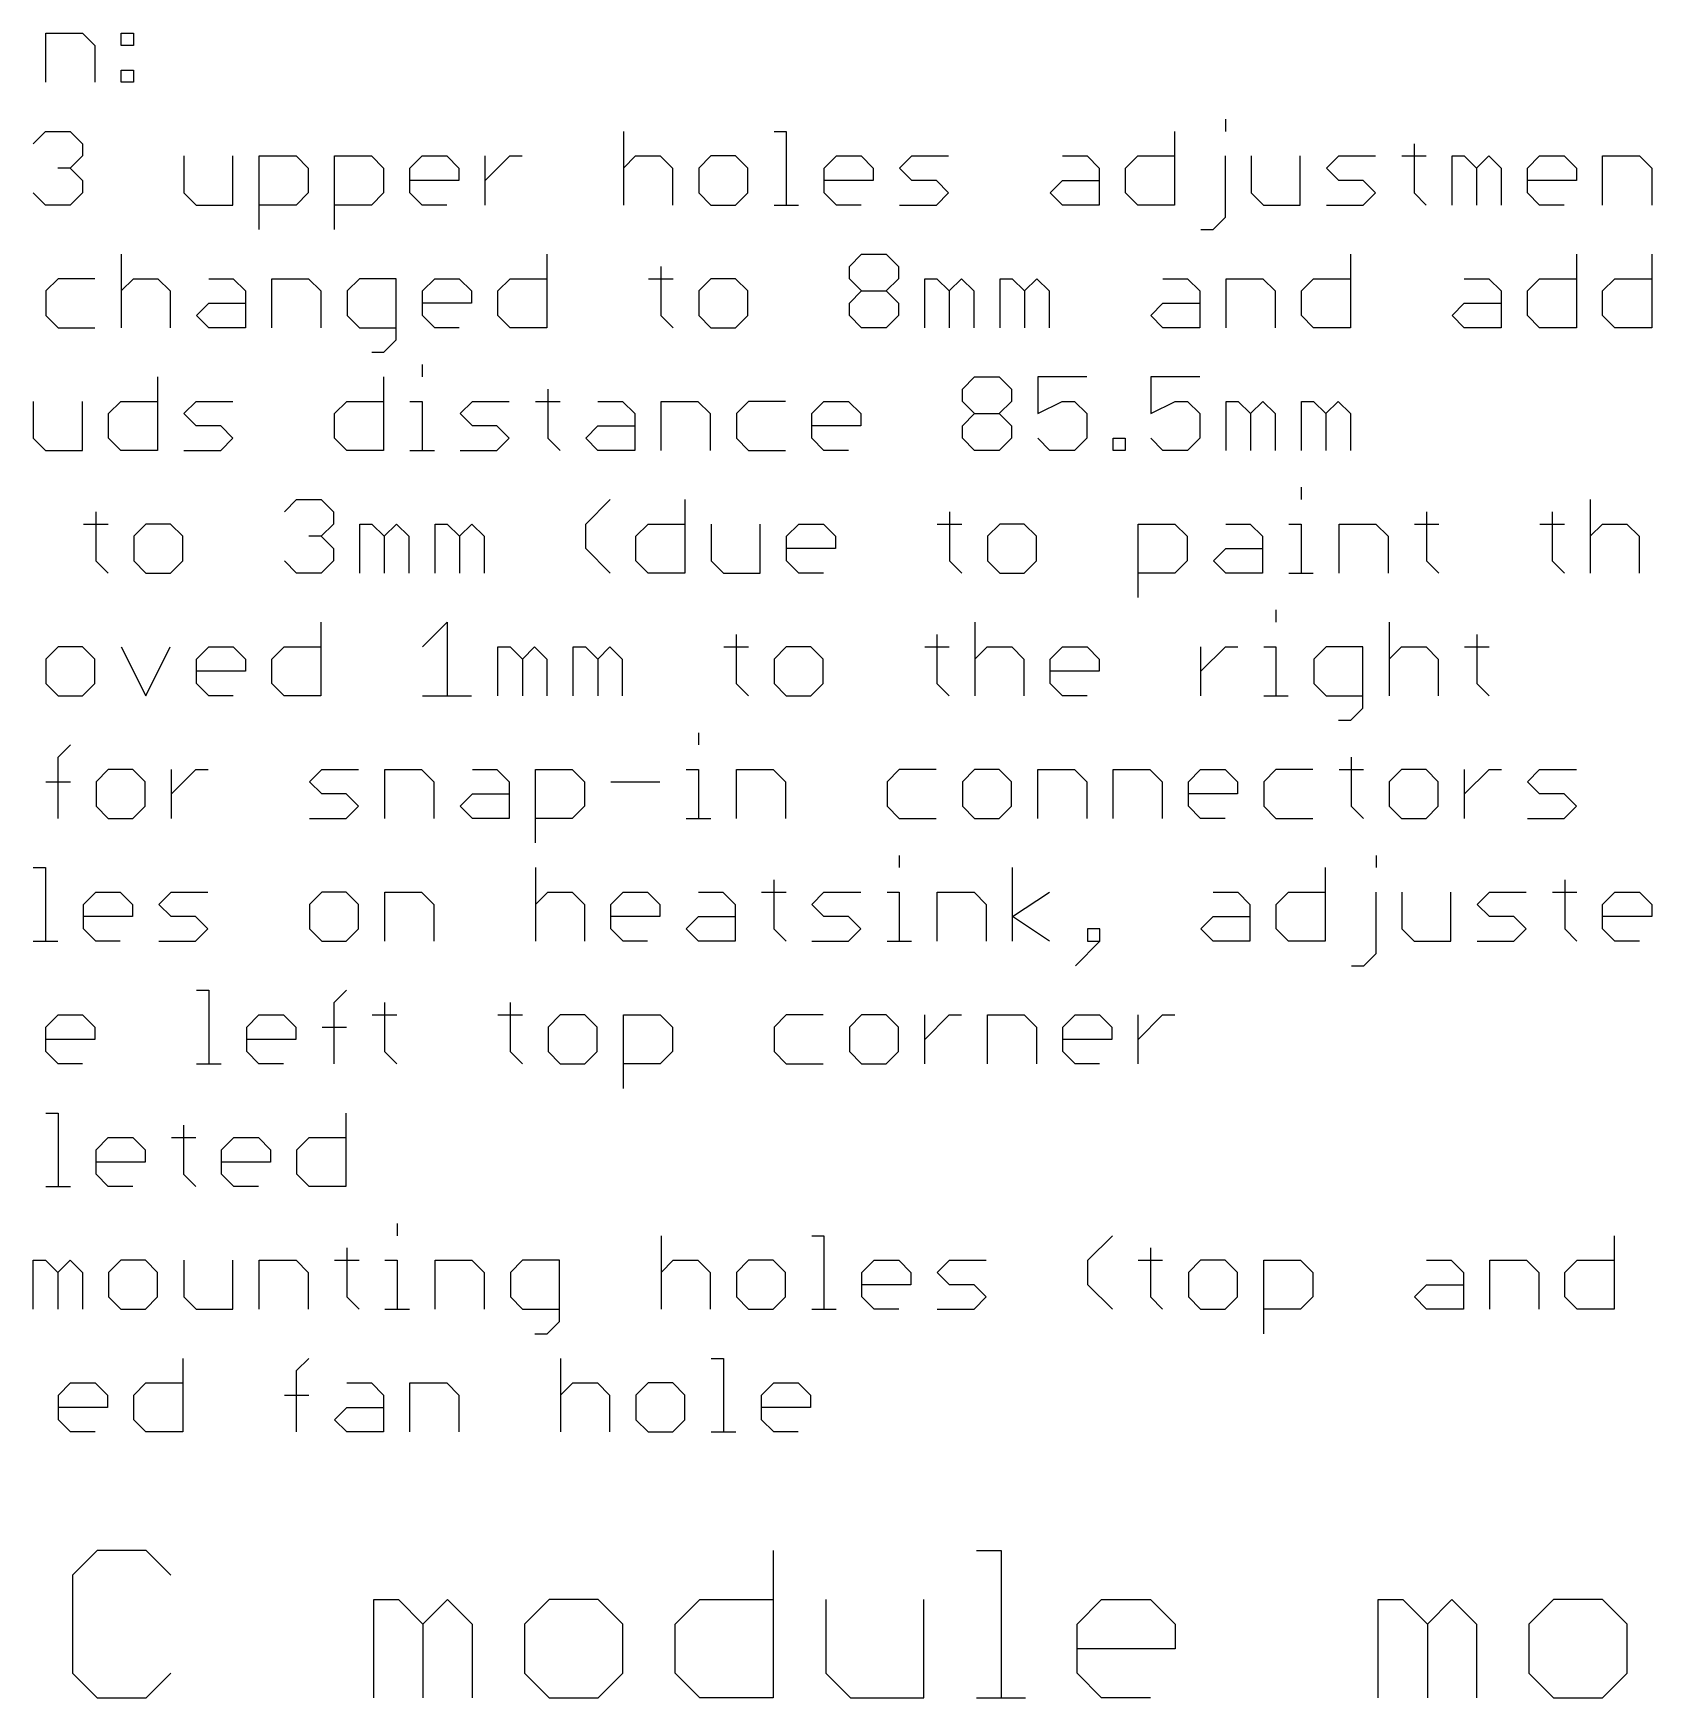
# Model space of a CAD drawing. Extents: x -9 to 622, y -48 to 444.
# Drawn here: x 367.5 to 416.9, y 391.8 to 442.6 of the extents above; entities that cross this region are included whole.
import ezdxf

# ---------------------------------------------------------------- set-up
doc = ezdxf.new("R2010")
doc.units = 0
doc.layers.add('119', color=1, linetype='CONTINUOUS')
doc.layers.add('47', color=2, linetype='CONTINUOUS')

msp = doc.modelspace()

# ---------------------------------------------------------------- linework, layer by layer
at = {"layer": '119'}
for p, q in [((367.8519, 441.127), (367.8519, 442.6256)), ((367.8519, 442.6256), (368.9759, 442.6256)), ((368.9759, 442.6256), (369.3505, 442.251)), ((370.1539, 442.6256), (370.5286, 442.6256)), ((370.1539, 442.251), (370.1539, 442.6256)), ((370.5286, 442.6256), (370.5286, 442.251)), ((369.3505, 442.251), (369.3505, 441.127)), ((370.5286, 442.251), (370.1539, 442.251)), ((370.1539, 441.5017), (370.5286, 441.5017)), ((370.1539, 441.127), (370.1539, 441.5017)), ((370.5286, 441.127), (370.1539, 441.127)), ((370.5286, 441.5017), (370.5286, 441.127)), ((367.4683, 439.2503), (367.8429, 439.6249)), ((367.8429, 439.6249), (368.5922, 439.6249)), ((368.5922, 439.6249), (368.9669, 439.2503)), ((385.5003, 439.6249), (385.5003, 437.377)), ((390.1043, 439.6249), (390.4789, 439.6249)), ((390.4789, 439.6249), (390.4789, 437.377)), ((402.3454, 439.6249), (402.3454, 437.377)), ((403.898, 439.9996), (403.898, 439.6249)), ((368.9669, 439.2503), (368.9669, 438.8756)), ((409.662, 439.2503), (409.662, 437.7517)), ((368.9669, 438.8756), (368.5922, 438.501)), ((372.0722, 438.8756), (372.0722, 437.7517)), ((373.5708, 437.377), (373.5708, 438.8756)), ((374.3742, 436.6277), (374.3742, 438.8756)), ((374.3742, 438.8756), (375.4981, 438.8756)), ((375.4981, 438.8756), (375.8728, 438.501)), ((376.6761, 436.6277), (376.6761, 438.8756)), ((376.6761, 438.8756), (377.8001, 438.8756)), ((377.8001, 438.8756), (378.1748, 438.501)), ((378.9781, 438.501), (379.3528, 438.8756)), ((379.3528, 438.8756), (380.1021, 438.8756)), ((380.1021, 438.8756), (380.4767, 438.501)), ((381.2801, 437.377), (381.2801, 438.8756)), ((381.2801, 438.1263), (382.0294, 438.8756)), ((382.0294, 438.8756), (382.404, 438.8756)), ((385.5003, 438.501), (385.875, 438.8756)), ((385.875, 438.8756), (386.6243, 438.8756)), ((386.6243, 438.8756), (386.999, 438.501)), ((388.177, 438.8756), (387.8023, 438.501)), ((388.9263, 438.8756), (388.177, 438.8756)), ((389.3009, 438.501), (388.9263, 438.8756)), ((391.6389, 438.501), (392.0136, 438.8756)), ((392.0136, 438.8756), (392.7629, 438.8756)), ((392.7629, 438.8756), (393.1375, 438.501)), ((393.9409, 438.501), (394.3155, 438.8756)), ((394.3155, 438.8756), (395.4395, 438.8756)), ((398.9195, 438.8756), (399.6688, 438.8756)), ((399.6688, 438.8756), (400.0434, 438.501)), ((400.8468, 438.501), (401.2214, 438.8756)), ((401.2214, 438.8756), (402.3454, 438.8756)), ((403.898, 437.0023), (403.898, 438.8756)), ((404.6834, 438.8756), (404.6834, 437.7517)), ((406.182, 437.377), (406.182, 438.8756)), ((406.9854, 438.501), (407.36, 438.8756)), ((407.36, 438.8756), (408.484, 438.8756)), ((409.2873, 438.8756), (410.0366, 438.8756)), ((410.822, 437.377), (410.822, 438.8756)), ((410.822, 438.8756), (411.1966, 438.8756)), ((411.1966, 438.8756), (411.5713, 438.501)), ((411.5713, 438.501), (411.9459, 438.8756)), ((411.9459, 438.8756), (412.3206, 438.501)), ((413.1239, 438.501), (413.4986, 438.8756)), ((413.4986, 438.8756), (414.2479, 438.8756)), ((414.2479, 438.8756), (414.6225, 438.501)), ((415.4259, 437.377), (415.4259, 438.8756)), ((415.4259, 438.8756), (416.5498, 438.8756)), ((416.5498, 438.8756), (416.9245, 438.501)), ((368.5922, 438.501), (368.2176, 438.501)), ((368.5922, 438.501), (368.9669, 438.1263)), ((368.9669, 438.1263), (368.9669, 437.7517)), ((375.8728, 438.501), (375.8728, 437.7517)), ((378.1748, 438.501), (378.1748, 437.7517)), ((378.9781, 437.7517), (378.9781, 438.501)), ((380.4767, 438.1263), (378.9781, 438.1263)), ((380.4767, 438.501), (380.4767, 438.1263)), ((386.999, 438.501), (386.999, 437.377)), ((387.8023, 438.501), (387.8023, 437.7517)), ((389.3009, 437.7517), (389.3009, 438.501)), ((391.6389, 437.7517), (391.6389, 438.501)), ((393.1375, 438.1263), (391.6389, 438.1263)), ((393.1375, 438.501), (393.1375, 438.1263)), ((394.3155, 438.1263), (393.9409, 438.501)), ((395.0648, 438.1263), (394.3155, 438.1263)), ((395.4395, 437.7517), (395.0648, 438.1263)), ((398.5448, 437.7517), (398.9195, 438.1263)), ((398.9195, 438.1263), (400.0434, 438.1263)), ((400.0434, 438.501), (400.0434, 437.377)), ((400.8468, 437.7517), (400.8468, 438.501)), ((407.36, 438.1263), (406.9854, 438.501)), ((408.1093, 438.1263), (407.36, 438.1263)), ((408.484, 437.7517), (408.1093, 438.1263)), ((411.5713, 438.501), (411.5713, 437.377)), ((412.3206, 438.501), (412.3206, 437.377)), ((413.1239, 437.7517), (413.1239, 438.501)), ((414.6225, 438.1263), (413.1239, 438.1263)), ((414.6225, 438.501), (414.6225, 438.1263)), ((416.9245, 438.501), (416.9245, 437.377)), ((367.8429, 437.377), (367.4683, 437.7517)), ((368.9669, 437.7517), (368.5922, 437.377)), ((372.0722, 437.7517), (372.4469, 437.377)), ((375.8728, 437.7517), (375.4981, 437.377)), ((378.1748, 437.7517), (377.8001, 437.377)), ((379.3528, 437.377), (378.9781, 437.7517)), ((387.8023, 437.7517), (388.177, 437.377)), ((388.9263, 437.377), (389.3009, 437.7517)), ((392.0136, 437.377), (391.6389, 437.7517)), ((395.0648, 437.377), (395.4395, 437.7517)), ((398.9195, 437.377), (398.5448, 437.7517)), ((401.2214, 437.377), (400.8468, 437.7517)), ((404.6834, 437.7517), (405.058, 437.377)), ((408.1093, 437.377), (408.484, 437.7517)), ((409.662, 437.7517), (410.0366, 437.377)), ((413.4986, 437.377), (413.1239, 437.7517)), ((368.5922, 437.377), (367.8429, 437.377)), ((372.4469, 437.377), (373.5708, 437.377)), ((375.4981, 437.377), (374.3742, 437.377)), ((377.8001, 437.377), (376.6761, 437.377)), ((380.1021, 437.377), (379.3528, 437.377)), ((388.177, 437.377), (388.9263, 437.377)), ((390.1043, 437.377), (390.8536, 437.377)), ((392.7629, 437.377), (392.0136, 437.377)), ((393.9409, 437.377), (395.0648, 437.377)), ((400.0434, 437.377), (398.9195, 437.377)), ((402.3454, 437.377), (401.2214, 437.377)), ((403.5234, 436.6277), (403.898, 437.0023)), ((405.058, 437.377), (406.182, 437.377)), ((406.9854, 437.377), (408.1093, 437.377)), ((414.2479, 437.377), (413.4986, 437.377)), ((403.1487, 436.6277), (403.5234, 436.6277)), ((370.1539, 435.8749), (370.1539, 433.627)), ((383.1623, 435.8749), (383.1623, 433.627)), ((386.6423, 435.5003), (386.6423, 434.0017)), ((392.4062, 435.5003), (392.7809, 435.8749)), ((392.4062, 435.1256), (392.4062, 435.5003)), ((392.7809, 435.8749), (393.5302, 435.8749)), ((393.5302, 435.8749), (393.9049, 435.5003)), ((393.9049, 435.5003), (393.9049, 435.1256)), ((407.7166, 435.8749), (407.7166, 433.627)), ((414.6225, 435.8749), (414.6225, 433.627)), ((416.9245, 435.8749), (416.9245, 433.627)), ((368.2266, 435.1256), (367.8519, 434.751)), ((369.3505, 435.1256), (368.2266, 435.1256)), ((370.1539, 434.751), (370.5286, 435.1256)), ((370.5286, 435.1256), (371.2779, 435.1256)), ((371.2779, 435.1256), (371.6525, 434.751)), ((372.8305, 435.1256), (373.5798, 435.1256)), ((373.5798, 435.1256), (373.9545, 434.751)), ((374.7578, 433.627), (374.7578, 435.1256)), ((374.7578, 435.1256), (375.8818, 435.1256)), ((375.8818, 435.1256), (376.2564, 434.751)), ((377.4345, 435.1256), (377.0598, 434.751)), ((378.5584, 435.1256), (377.4345, 435.1256)), ((378.5584, 433.2523), (378.5584, 435.1256)), ((379.3618, 434.751), (379.7364, 435.1256)), ((379.7364, 435.1256), (380.4857, 435.1256)), ((380.4857, 435.1256), (380.8604, 434.751)), ((381.6637, 434.751), (382.0384, 435.1256)), ((382.0384, 435.1256), (383.1623, 435.1256)), ((386.2677, 435.1256), (387.017, 435.1256)), ((388.177, 435.1256), (387.8023, 434.751)), ((388.9263, 435.1256), (388.177, 435.1256)), ((389.3009, 434.751), (388.9263, 435.1256)), ((392.7809, 434.751), (392.4062, 435.1256)), ((393.9049, 435.1256), (393.5302, 434.751)), ((394.7082, 433.627), (394.7082, 435.1256)), ((394.7082, 435.1256), (395.0829, 435.1256)), ((395.0829, 435.1256), (395.4575, 434.751)), ((395.4575, 434.751), (395.8322, 435.1256)), ((395.8322, 435.1256), (396.2068, 434.751)), ((397.0102, 433.627), (397.0102, 435.1256)), ((397.0102, 435.1256), (397.3848, 435.1256)), ((397.3848, 435.1256), (397.7595, 434.751)), ((397.7595, 434.751), (398.1341, 435.1256)), ((398.1341, 435.1256), (398.5088, 434.751)), ((401.9888, 435.1256), (402.7381, 435.1256)), ((402.7381, 435.1256), (403.1127, 434.751)), ((403.9161, 433.627), (403.9161, 435.1256)), ((403.9161, 435.1256), (405.04, 435.1256)), ((405.04, 435.1256), (405.4147, 434.751)), ((406.218, 434.751), (406.5927, 435.1256)), ((406.5927, 435.1256), (407.7166, 435.1256)), ((411.1966, 435.1256), (411.9459, 435.1256)), ((411.9459, 435.1256), (412.3206, 434.751)), ((413.1239, 434.751), (413.4986, 435.1256)), ((413.4986, 435.1256), (414.6225, 435.1256)), ((415.4259, 434.751), (415.8005, 435.1256)), ((415.8005, 435.1256), (416.9245, 435.1256)), ((367.8519, 434.751), (367.8519, 434.0017)), ((371.6525, 434.751), (371.6525, 433.627)), ((373.9545, 434.751), (373.9545, 433.627)), ((376.2564, 434.751), (376.2564, 433.627)), ((377.0598, 434.751), (377.0598, 434.0017)), ((379.3618, 434.0017), (379.3618, 434.751)), ((380.8604, 434.751), (380.8604, 434.3763)), ((381.6637, 434.0017), (381.6637, 434.751)), ((387.8023, 434.751), (387.8023, 434.0017)), ((389.3009, 434.0017), (389.3009, 434.751)), ((392.4062, 434.3763), (392.7809, 434.751)), ((392.7809, 434.751), (393.5302, 434.751)), ((393.5302, 434.751), (393.9049, 434.3763)), ((395.4575, 434.751), (395.4575, 433.627)), ((396.2068, 434.751), (396.2068, 433.627)), ((397.7595, 434.751), (397.7595, 433.627)), ((398.5088, 434.751), (398.5088, 433.627)), ((403.1127, 434.751), (403.1127, 433.627)), ((405.4147, 434.751), (405.4147, 433.627)), ((406.218, 434.0017), (406.218, 434.751)), ((412.3206, 434.751), (412.3206, 433.627)), ((413.1239, 434.0017), (413.1239, 434.751)), ((415.4259, 434.0017), (415.4259, 434.751)), ((367.8519, 434.0017), (368.2266, 433.627)), ((372.4559, 434.0017), (372.8305, 434.3763)), ((372.8305, 433.627), (372.4559, 434.0017)), ((372.8305, 434.3763), (373.9545, 434.3763)), ((377.0598, 434.0017), (377.4345, 433.627)), ((380.8604, 434.3763), (379.3618, 434.3763)), ((379.7364, 433.627), (379.3618, 434.0017)), ((382.0384, 433.627), (381.6637, 434.0017)), ((386.6423, 434.0017), (387.017, 433.627)), ((387.8023, 434.0017), (388.177, 433.627)), ((388.9263, 433.627), (389.3009, 434.0017)), ((392.4062, 434.0017), (392.4062, 434.3763)), ((392.7809, 433.627), (392.4062, 434.0017)), ((393.9049, 434.0017), (393.5302, 433.627)), ((393.9049, 434.3763), (393.9049, 434.0017)), ((401.6141, 434.0017), (401.9888, 434.3763)), ((401.9888, 433.627), (401.6141, 434.0017)), ((401.9888, 434.3763), (403.1127, 434.3763)), ((406.5927, 433.627), (406.218, 434.0017)), ((410.822, 434.0017), (411.1966, 434.3763)), ((411.1966, 433.627), (410.822, 434.0017)), ((411.1966, 434.3763), (412.3206, 434.3763)), ((413.4986, 433.627), (413.1239, 434.0017)), ((415.8005, 433.627), (415.4259, 434.0017)), ((368.2266, 433.627), (369.3505, 433.627)), ((373.9545, 433.627), (372.8305, 433.627)), ((377.4345, 433.627), (378.5584, 433.627)), ((380.4857, 433.627), (379.7364, 433.627)), ((383.1623, 433.627), (382.0384, 433.627)), ((388.177, 433.627), (388.9263, 433.627)), ((393.5302, 433.627), (392.7809, 433.627)), ((403.1127, 433.627), (401.9888, 433.627)), ((407.7166, 433.627), (406.5927, 433.627)), ((412.3206, 433.627), (411.1966, 433.627)), ((414.6225, 433.627), (413.4986, 433.627)), ((416.9245, 433.627), (415.8005, 433.627)), ((378.1838, 432.8777), (378.5584, 433.2523)), ((377.8091, 432.8777), (378.1838, 432.8777)), ((379.3528, 432.4996), (379.3528, 432.1249)), ((371.2689, 432.1249), (371.2689, 429.877)), ((378.1748, 432.1249), (378.1748, 429.877)), ((395.8592, 431.7503), (396.2338, 432.1249)), ((396.2338, 432.1249), (396.9831, 432.1249)), ((396.9831, 432.1249), (397.3578, 431.7503)), ((399.6598, 432.1249), (398.1612, 432.1249)), ((398.1612, 432.1249), (398.1612, 431.001)), ((403.1127, 432.1249), (401.6141, 432.1249)), ((401.6141, 432.1249), (401.6141, 431.001)), ((383.1894, 431.7503), (383.1894, 430.2517)), ((395.8592, 431.3756), (395.8592, 431.7503)), ((397.3578, 431.7503), (397.3578, 431.3756)), ((367.4683, 431.3756), (367.4683, 430.2517)), ((368.9669, 429.877), (368.9669, 431.3756)), ((369.7702, 431.001), (370.1449, 431.3756)), ((369.7702, 430.2517), (369.7702, 431.001)), ((370.1449, 431.3756), (371.2689, 431.3756)), ((372.0722, 431.001), (372.4469, 431.3756)), ((372.4469, 430.6263), (372.0722, 431.001)), ((372.4469, 431.3756), (373.5708, 431.3756)), ((376.6761, 431.001), (377.0508, 431.3756)), ((376.6761, 430.2517), (376.6761, 431.001)), ((377.0508, 431.3756), (378.1748, 431.3756)), ((378.9781, 431.3756), (379.3528, 431.3756)), ((379.3528, 431.3756), (379.3528, 429.877)), ((380.5127, 431.001), (380.8874, 431.3756)), ((380.8874, 430.6263), (380.5127, 431.001)), ((380.8874, 431.3756), (382.0114, 431.3756)), ((382.8147, 431.3756), (383.564, 431.3756)), ((384.724, 431.3756), (385.4733, 431.3756)), ((385.4733, 431.3756), (385.848, 431.001)), ((385.848, 431.001), (385.848, 429.877)), ((386.6513, 429.877), (386.6513, 431.3756)), ((386.6513, 431.3756), (387.7753, 431.3756)), ((387.7753, 431.3756), (388.1499, 431.001)), ((388.1499, 431.001), (388.1499, 429.877)), ((389.3279, 431.3756), (388.9533, 431.001)), ((388.9533, 431.001), (388.9533, 430.2517)), ((390.4519, 431.3756), (389.3279, 431.3756)), ((391.2553, 431.001), (391.6299, 431.3756)), ((391.2553, 430.2517), (391.2553, 431.001)), ((391.6299, 431.3756), (392.3792, 431.3756)), ((392.3792, 431.3756), (392.7539, 431.001)), ((392.7539, 431.001), (392.7539, 430.6263)), ((396.2338, 431.001), (395.8592, 431.3756)), ((395.8592, 430.6263), (396.2338, 431.001)), ((396.2338, 431.001), (396.9831, 431.001)), ((397.3578, 431.3756), (396.9831, 431.001)), ((396.9831, 431.001), (397.3578, 430.6263)), ((398.1612, 431.001), (398.9105, 431.3756)), ((398.9105, 431.3756), (399.2851, 431.3756)), ((399.2851, 431.3756), (399.6598, 431.001)), ((399.6598, 431.001), (399.6598, 430.2517)), ((401.6141, 431.001), (402.3634, 431.3756)), ((402.3634, 431.3756), (402.7381, 431.3756)), ((402.7381, 431.3756), (403.1127, 431.001)), ((403.1127, 431.001), (403.1127, 430.2517)), ((403.9161, 429.877), (403.9161, 431.3756)), ((403.9161, 431.3756), (404.2907, 431.3756)), ((404.2907, 431.3756), (404.6654, 431.001)), ((404.6654, 431.001), (405.04, 431.3756)), ((404.6654, 431.001), (404.6654, 429.877)), ((405.04, 431.3756), (405.4147, 431.001)), ((405.4147, 431.001), (405.4147, 429.877)), ((406.218, 429.877), (406.218, 431.3756)), ((406.218, 431.3756), (406.5927, 431.3756)), ((406.5927, 431.3756), (406.9673, 431.001)), ((406.9673, 431.001), (407.342, 431.3756)), ((406.9673, 431.001), (406.9673, 429.877)), ((407.342, 431.3756), (407.7166, 431.001)), ((407.7166, 431.001), (407.7166, 429.877)), ((373.1962, 430.6263), (372.4469, 430.6263)), ((373.5708, 430.2517), (373.1962, 430.6263)), ((381.6367, 430.6263), (380.8874, 430.6263)), ((382.0114, 430.2517), (381.6367, 430.6263)), ((384.3494, 430.2517), (384.724, 430.6263)), ((384.724, 430.6263), (385.848, 430.6263)), ((392.7539, 430.6263), (391.2553, 430.6263)), ((395.8592, 430.2517), (395.8592, 430.6263)), ((397.3578, 430.6263), (397.3578, 430.2517)), ((367.4683, 430.2517), (367.8429, 429.877)), ((367.8429, 429.877), (368.9669, 429.877)), ((370.1449, 429.877), (369.7702, 430.2517)), ((371.2689, 429.877), (370.1449, 429.877)), ((372.0722, 429.877), (373.1962, 429.877)), ((373.1962, 429.877), (373.5708, 430.2517)), ((377.0508, 429.877), (376.6761, 430.2517)), ((378.1748, 429.877), (377.0508, 429.877)), ((378.9781, 429.877), (379.7274, 429.877)), ((380.5127, 429.877), (381.6367, 429.877)), ((381.6367, 429.877), (382.0114, 430.2517)), ((383.1894, 430.2517), (383.564, 429.877)), ((384.724, 429.877), (384.3494, 430.2517)), ((385.848, 429.877), (384.724, 429.877)), ((388.9533, 430.2517), (389.3279, 429.877)), ((389.3279, 429.877), (390.4519, 429.877)), ((391.6299, 429.877), (391.2553, 430.2517)), ((392.3792, 429.877), (391.6299, 429.877)), ((396.2338, 429.877), (395.8592, 430.2517)), ((396.9831, 429.877), (396.2338, 429.877)), ((397.3578, 430.2517), (396.9831, 429.877)), ((398.5358, 429.877), (398.1612, 430.2517)), ((399.2851, 429.877), (398.5358, 429.877)), ((399.6598, 430.2517), (399.2851, 429.877)), ((400.4631, 429.877), (400.4631, 430.2517)), ((400.4631, 430.2517), (400.8378, 430.2517)), ((400.8378, 429.877), (400.4631, 429.877)), ((400.8378, 430.2517), (400.8378, 429.877)), ((401.9888, 429.877), (401.6141, 430.2517)), ((402.7381, 429.877), (401.9888, 429.877)), ((403.1127, 430.2517), (402.7381, 429.877)), ((375.1415, 428.0003), (375.5161, 428.3749)), ((375.5161, 428.3749), (376.2655, 428.3749)), ((376.2655, 428.3749), (376.6401, 428.0003)), ((384.3494, 427.6256), (385.0987, 428.3749)), ((387.3826, 428.3749), (387.3826, 426.127)), ((406.209, 428.7496), (406.209, 428.3749)), ((415.0422, 428.3749), (415.0422, 426.127)), ((369.3776, 428.0003), (369.3776, 426.5017)), ((376.6401, 428.0003), (376.6401, 427.6256)), ((395.4665, 428.0003), (395.4665, 426.5017)), ((410.0456, 428.0003), (410.0456, 426.5017)), ((413.8822, 428.0003), (413.8822, 426.5017)), ((369.0029, 427.6256), (369.7522, 427.6256)), ((370.9122, 427.6256), (370.5376, 427.251)), ((371.6615, 427.6256), (370.9122, 427.6256)), ((372.0362, 427.251), (371.6615, 427.6256)), ((376.6401, 427.6256), (376.2655, 427.251)), ((377.4435, 426.127), (377.4435, 427.6256)), ((377.4435, 427.6256), (377.8181, 427.6256)), ((377.8181, 427.6256), (378.1928, 427.251)), ((378.1928, 427.251), (378.5674, 427.6256)), ((378.5674, 427.6256), (378.9421, 427.251)), ((379.7454, 426.127), (379.7454, 427.6256)), ((379.7454, 427.6256), (380.1201, 427.6256)), ((380.1201, 427.6256), (380.4947, 427.251)), ((380.4947, 427.251), (380.8694, 427.6256)), ((380.8694, 427.6256), (381.244, 427.251)), ((384.3494, 426.8763), (384.3494, 427.6256)), ((385.884, 427.251), (386.2587, 427.6256)), ((386.2587, 427.6256), (387.3826, 427.6256)), ((388.186, 427.6256), (388.186, 426.5017)), ((389.6846, 426.127), (389.6846, 427.6256)), ((390.4879, 427.251), (390.8626, 427.6256)), ((390.8626, 427.6256), (391.6119, 427.6256)), ((391.6119, 427.6256), (391.9865, 427.251)), ((395.0919, 427.6256), (395.8412, 427.6256)), ((397.0012, 427.6256), (396.6265, 427.251)), ((397.7505, 427.6256), (397.0012, 427.6256)), ((398.1251, 427.251), (397.7505, 427.6256)), ((401.2304, 425.3777), (401.2304, 427.6256)), ((401.2304, 427.6256), (402.3544, 427.6256)), ((402.3544, 427.6256), (402.7291, 427.251)), ((403.9071, 427.6256), (404.6564, 427.6256)), ((404.6564, 427.6256), (405.031, 427.251)), ((405.8344, 427.6256), (406.209, 427.6256)), ((406.209, 427.6256), (406.209, 426.127)), ((407.369, 426.127), (407.369, 427.6256)), ((407.369, 427.6256), (408.493, 427.6256)), ((408.493, 427.6256), (408.8676, 427.251)), ((409.671, 427.6256), (410.4203, 427.6256)), ((413.5076, 427.6256), (414.2569, 427.6256)), ((415.0422, 427.251), (415.4169, 427.6256)), ((415.4169, 427.6256), (416.1662, 427.6256)), ((416.1662, 427.6256), (416.5408, 427.251)), ((370.5376, 427.251), (370.5376, 426.5017)), ((372.0362, 426.5017), (372.0362, 427.251)), ((376.2655, 427.251), (375.8908, 427.251)), ((376.2655, 427.251), (376.6401, 426.8763)), ((376.6401, 426.8763), (376.6401, 426.5017)), ((378.1928, 427.251), (378.1928, 426.127)), ((378.9421, 427.251), (378.9421, 426.127)), ((380.4947, 427.251), (380.4947, 426.127)), ((381.244, 427.251), (381.244, 426.127)), ((385.0987, 426.127), (384.3494, 426.8763)), ((385.884, 426.5017), (385.884, 427.251)), ((390.4879, 426.5017), (390.4879, 427.251)), ((391.9865, 426.8763), (390.4879, 426.8763)), ((391.9865, 427.251), (391.9865, 426.8763)), ((396.6265, 427.251), (396.6265, 426.5017)), ((398.1251, 426.5017), (398.1251, 427.251)), ((402.7291, 427.251), (402.7291, 426.5017)), ((403.5324, 426.5017), (403.9071, 426.8763)), ((403.9071, 426.8763), (405.031, 426.8763)), ((405.031, 427.251), (405.031, 426.127)), ((408.8676, 427.251), (408.8676, 426.127)), ((416.5408, 427.251), (416.5408, 426.127)), ((369.3776, 426.5017), (369.7522, 426.127)), ((370.5376, 426.5017), (370.9122, 426.127)), ((371.6615, 426.127), (372.0362, 426.5017)), ((375.5161, 426.127), (375.1415, 426.5017)), ((376.6401, 426.5017), (376.2655, 426.127)), ((386.2587, 426.127), (385.884, 426.5017)), ((388.186, 426.5017), (388.5606, 426.127)), ((390.8626, 426.127), (390.4879, 426.5017)), ((395.4665, 426.5017), (395.8412, 426.127)), ((396.6265, 426.5017), (397.0012, 426.127)), ((397.7505, 426.127), (398.1251, 426.5017)), ((402.7291, 426.5017), (402.3544, 426.127)), ((403.9071, 426.127), (403.5324, 426.5017)), ((410.0456, 426.5017), (410.4203, 426.127)), ((413.8822, 426.5017), (414.2569, 426.127)), ((370.9122, 426.127), (371.6615, 426.127)), ((376.2655, 426.127), (375.5161, 426.127)), ((387.3826, 426.127), (386.2587, 426.127)), ((388.5606, 426.127), (389.6846, 426.127)), ((391.6119, 426.127), (390.8626, 426.127)), ((397.0012, 426.127), (397.7505, 426.127)), ((402.3544, 426.127), (401.2304, 426.127)), ((405.031, 426.127), (403.9071, 426.127)), ((405.8344, 426.127), (406.5837, 426.127)), ((405.4417, 424.9996), (405.4417, 424.6249)), ((376.2564, 424.6249), (376.2564, 422.377)), ((379.3618, 423.8756), (380.1111, 424.6249)), ((380.1111, 424.6249), (380.1111, 422.377)), ((396.2428, 424.6249), (396.2428, 422.377)), ((408.9037, 424.6249), (408.9037, 422.377)), ((368.2266, 423.8756), (367.8519, 423.501)), ((368.9759, 423.8756), (368.2266, 423.8756)), ((369.3505, 423.501), (368.9759, 423.8756)), ((370.1539, 423.8756), (370.9032, 422.377)), ((370.9032, 422.377), (371.6525, 423.8756)), ((372.4559, 423.501), (372.8305, 423.8756)), ((372.8305, 423.8756), (373.5798, 423.8756)), ((373.5798, 423.8756), (373.9545, 423.501)), ((374.7578, 423.501), (375.1325, 423.8756)), ((375.1325, 423.8756), (376.2564, 423.8756)), ((381.6637, 422.377), (381.6637, 423.8756)), ((381.6637, 423.8756), (382.0384, 423.8756)), ((382.0384, 423.8756), (382.413, 423.501)), ((382.413, 423.501), (382.7877, 423.8756)), ((382.7877, 423.8756), (383.1623, 423.501)), ((383.9657, 422.377), (383.9657, 423.8756)), ((383.9657, 423.8756), (384.3404, 423.8756)), ((384.3404, 423.8756), (384.715, 423.501)), ((384.715, 423.501), (385.0897, 423.8756)), ((385.0897, 423.8756), (385.4643, 423.501)), ((388.5696, 423.8756), (389.3189, 423.8756)), ((388.9443, 424.2503), (388.9443, 422.7517)), ((390.4789, 423.8756), (390.1043, 423.501)), ((391.2282, 423.8756), (390.4789, 423.8756)), ((391.6029, 423.501), (391.2282, 423.8756)), ((394.7082, 423.8756), (395.4575, 423.8756)), ((395.0829, 424.2503), (395.0829, 422.7517)), ((396.2428, 423.501), (396.6175, 423.8756)), ((396.6175, 423.8756), (397.3668, 423.8756)), ((397.3668, 423.8756), (397.7415, 423.501)), ((398.5448, 423.501), (398.9195, 423.8756)), ((398.9195, 423.8756), (399.6688, 423.8756)), ((399.6688, 423.8756), (400.0434, 423.501)), ((403.1487, 422.377), (403.1487, 423.8756)), ((403.1487, 423.1263), (403.8981, 423.8756)), ((403.8981, 423.8756), (404.2727, 423.8756)), ((405.067, 423.8756), (405.4417, 423.8756)), ((405.4417, 423.8756), (405.4417, 422.377)), ((406.9763, 423.8756), (406.6017, 423.501)), ((408.1003, 423.8756), (406.9763, 423.8756)), ((408.1003, 422.0023), (408.1003, 423.8756)), ((408.9037, 423.501), (409.2783, 423.8756)), ((409.2783, 423.8756), (410.0276, 423.8756)), ((410.0276, 423.8756), (410.4023, 423.501)), ((411.2056, 423.8756), (411.9549, 423.8756)), ((411.5803, 424.2503), (411.5803, 422.7517)), ((367.8519, 423.501), (367.8519, 422.7517)), ((369.3505, 422.7517), (369.3505, 423.501)), ((372.4559, 422.7517), (372.4559, 423.501)), ((373.9545, 423.501), (373.9545, 423.1263)), ((374.7578, 422.7517), (374.7578, 423.501)), ((382.413, 423.501), (382.413, 422.377)), ((383.1623, 423.501), (383.1623, 422.377)), ((384.715, 423.501), (384.715, 422.377)), ((385.4643, 423.501), (385.4643, 422.377)), ((390.1043, 423.501), (390.1043, 422.7517)), ((391.6029, 422.7517), (391.6029, 423.501)), ((397.7415, 423.501), (397.7415, 422.377)), ((398.5448, 422.7517), (398.5448, 423.501)), ((400.0434, 423.501), (400.0434, 423.1263)), ((406.6017, 423.501), (406.6017, 422.7517)), ((410.4023, 423.501), (410.4023, 422.377)), ((367.8519, 422.7517), (368.2266, 422.377)), ((368.9759, 422.377), (369.3505, 422.7517)), ((373.9545, 423.1263), (372.4559, 423.1263)), ((372.8305, 422.377), (372.4559, 422.7517)), ((375.1325, 422.377), (374.7578, 422.7517)), ((388.9443, 422.7517), (389.3189, 422.377)), ((390.1043, 422.7517), (390.4789, 422.377)), ((391.2282, 422.377), (391.6029, 422.7517)), ((395.0829, 422.7517), (395.4575, 422.377)), ((400.0434, 423.1263), (398.5448, 423.1263)), ((398.9195, 422.377), (398.5448, 422.7517)), ((406.6017, 422.7517), (406.9763, 422.377)), ((411.5803, 422.7517), (411.9549, 422.377)), ((368.2266, 422.377), (368.9759, 422.377)), ((373.5798, 422.377), (372.8305, 422.377)), ((376.2564, 422.377), (375.1325, 422.377)), ((379.3618, 422.377), (380.8604, 422.377)), ((390.4789, 422.377), (391.2282, 422.377)), ((399.6688, 422.377), (398.9195, 422.377)), ((405.067, 422.377), (405.8164, 422.377)), ((406.9763, 422.377), (408.1003, 422.377)), ((407.7257, 421.6277), (408.1003, 422.0023)), ((387.7933, 421.2496), (387.7933, 420.8749)), ((407.351, 421.6277), (407.7257, 421.6277)), ((368.2266, 420.5003), (368.6012, 420.8749)), ((368.2266, 418.627), (368.2266, 420.5003)), ((407.7437, 420.5003), (407.7437, 419.0017)), ((367.8519, 419.751), (368.6012, 419.751)), ((369.7612, 420.1256), (369.3866, 419.751)), ((369.3866, 419.751), (369.3866, 419.0017)), ((370.5105, 420.1256), (369.7612, 420.1256)), ((370.8852, 419.751), (370.5105, 420.1256)), ((370.8852, 419.0017), (370.8852, 419.751)), ((371.6885, 418.627), (371.6885, 420.1256)), ((371.6885, 419.3763), (372.4379, 420.1256)), ((372.4379, 420.1256), (372.8125, 420.1256)), ((375.9088, 419.751), (376.2835, 420.1256)), ((376.2835, 419.3763), (375.9088, 419.751)), ((376.2835, 420.1256), (377.4074, 420.1256)), ((378.2108, 418.627), (378.2108, 420.1256)), ((378.2108, 420.1256), (379.3347, 420.1256)), ((379.3347, 420.1256), (379.7094, 419.751)), ((379.7094, 419.751), (379.7094, 418.627)), ((380.8874, 420.1256), (381.6367, 420.1256)), ((381.6367, 420.1256), (382.0114, 419.751)), ((382.0114, 419.751), (382.0114, 418.627)), ((382.8147, 417.8777), (382.8147, 420.1256)), ((382.8147, 420.1256), (383.9387, 420.1256)), ((383.9387, 420.1256), (384.3133, 419.751)), ((384.3133, 419.751), (384.3133, 419.0017)), ((385.1167, 419.751), (386.6153, 419.751)), ((387.4186, 420.1256), (387.7933, 420.1256)), ((387.7933, 420.1256), (387.7933, 418.627)), ((388.9533, 418.627), (388.9533, 420.1256)), ((388.9533, 420.1256), (390.0772, 420.1256)), ((390.0772, 420.1256), (390.4519, 419.751)), ((390.4519, 419.751), (390.4519, 418.627)), ((393.9319, 420.1256), (393.5572, 419.751)), ((393.5572, 419.751), (393.5572, 419.0017)), ((395.0558, 420.1256), (393.9319, 420.1256)), ((396.2338, 420.1256), (395.8592, 419.751)), ((395.8592, 419.751), (395.8592, 419.0017)), ((396.9831, 420.1256), (396.2338, 420.1256)), ((397.3578, 419.751), (396.9831, 420.1256)), ((397.3578, 419.0017), (397.3578, 419.751)), ((398.1612, 418.627), (398.1612, 420.1256)), ((398.1612, 420.1256), (399.2851, 420.1256)), ((399.2851, 420.1256), (399.6598, 419.751)), ((399.6598, 419.751), (399.6598, 418.627)), ((400.4631, 418.627), (400.4631, 420.1256)), ((400.4631, 420.1256), (401.5871, 420.1256)), ((401.5871, 420.1256), (401.9617, 419.751)), ((401.9617, 419.751), (401.9617, 418.627)), ((402.7651, 419.751), (403.1397, 420.1256)), ((402.7651, 419.0017), (402.7651, 419.751)), ((403.1397, 420.1256), (403.889, 420.1256)), ((403.889, 420.1256), (404.2637, 419.751)), ((404.2637, 419.751), (404.2637, 419.3763)), ((405.4417, 420.1256), (405.067, 419.751)), ((405.067, 419.751), (405.067, 419.0017)), ((406.5657, 420.1256), (405.4417, 420.1256)), ((407.369, 420.1256), (408.1183, 420.1256)), ((409.2783, 420.1256), (408.9037, 419.751)), ((408.9037, 419.751), (408.9037, 419.0017)), ((410.0276, 420.1256), (409.2783, 420.1256)), ((410.4023, 419.751), (410.0276, 420.1256)), ((410.4023, 419.0017), (410.4023, 419.751)), ((411.2056, 418.627), (411.2056, 420.1256)), ((411.2056, 419.3763), (411.9549, 420.1256)), ((411.9549, 420.1256), (412.3296, 420.1256)), ((413.1239, 419.751), (413.4986, 420.1256)), ((413.4986, 419.3763), (413.1239, 419.751)), ((413.4986, 420.1256), (414.6225, 420.1256)), ((377.0328, 419.3763), (376.2835, 419.3763)), ((377.4074, 419.0017), (377.0328, 419.3763)), ((380.5127, 419.0017), (380.8874, 419.3763)), ((380.8874, 419.3763), (382.0114, 419.3763)), ((404.2637, 419.3763), (402.7651, 419.3763)), ((414.2479, 419.3763), (413.4986, 419.3763)), ((414.6225, 419.0017), (414.2479, 419.3763)), ((369.3866, 419.0017), (369.7612, 418.627)), ((370.5105, 418.627), (370.8852, 419.0017)), ((377.0328, 418.627), (377.4074, 419.0017)), ((380.8874, 418.627), (380.5127, 419.0017)), ((384.3133, 419.0017), (383.9387, 418.627)), ((393.5572, 419.0017), (393.9319, 418.627)), ((395.8592, 419.0017), (396.2338, 418.627)), ((396.9831, 418.627), (397.3578, 419.0017)), ((403.1397, 418.627), (402.7651, 419.0017)), ((405.067, 419.0017), (405.4417, 418.627)), ((407.7437, 419.0017), (408.1183, 418.627)), ((408.9037, 419.0017), (409.2783, 418.627)), ((410.0276, 418.627), (410.4023, 419.0017)), ((414.2479, 418.627), (414.6225, 419.0017)), ((369.7612, 418.627), (370.5105, 418.627)), ((375.9088, 418.627), (377.0328, 418.627)), ((382.0114, 418.627), (380.8874, 418.627)), ((383.9387, 418.627), (382.8147, 418.627)), ((387.4186, 418.627), (388.168, 418.627)), ((393.9319, 418.627), (395.0558, 418.627)), ((396.2338, 418.627), (396.9831, 418.627)), ((403.889, 418.627), (403.1397, 418.627)), ((405.4417, 418.627), (406.5657, 418.627)), ((409.2783, 418.627), (410.0276, 418.627)), ((413.1239, 418.627), (414.2479, 418.627)), ((393.9319, 417.4996), (393.9319, 417.1249)), ((408.502, 417.4996), (408.502, 417.1249)), ((367.4683, 417.1249), (367.8429, 417.1249)), ((367.8429, 417.1249), (367.8429, 414.877)), ((382.8147, 417.1249), (382.8147, 414.877)), ((390.0953, 416.7503), (390.0953, 415.2517)), ((397.3938, 414.877), (397.3938, 417.1249)), ((406.9493, 417.1249), (406.9493, 414.877)), ((414.2659, 416.7503), (414.2659, 415.2517)), ((369.0029, 416.001), (369.3776, 416.3756)), ((369.3776, 416.3756), (370.1269, 416.3756)), ((370.1269, 416.3756), (370.5015, 416.001)), ((371.3049, 416.001), (371.6795, 416.3756)), ((371.6795, 416.3756), (372.8035, 416.3756)), ((376.2835, 416.3756), (375.9088, 416.001)), ((377.0328, 416.3756), (376.2835, 416.3756)), ((377.4074, 416.001), (377.0328, 416.3756)), ((378.2108, 414.877), (378.2108, 416.3756)), ((378.2108, 416.3756), (379.3347, 416.3756)), ((379.3347, 416.3756), (379.7094, 416.001)), ((382.8147, 416.001), (383.1894, 416.3756)), ((383.1894, 416.3756), (383.9387, 416.3756)), ((383.9387, 416.3756), (384.3133, 416.001)), ((385.1167, 416.001), (385.4913, 416.3756)), ((385.4913, 416.3756), (386.2406, 416.3756)), ((386.2406, 416.3756), (386.6153, 416.001)), ((387.7933, 416.3756), (388.5426, 416.3756)), ((388.5426, 416.3756), (388.9173, 416.001)), ((389.7206, 416.3756), (390.4699, 416.3756)), ((391.2553, 416.001), (391.6299, 416.3756)), ((391.6299, 416.3756), (392.7539, 416.3756)), ((393.5572, 416.3756), (393.9319, 416.3756)), ((393.9319, 416.3756), (393.9319, 414.877)), ((395.0919, 414.877), (395.0919, 416.3756)), ((395.0919, 416.3756), (396.2158, 416.3756)), ((396.2158, 416.3756), (396.5905, 416.001)), ((397.3938, 415.6263), (398.5178, 416.3756)), ((403.5234, 416.3756), (404.2727, 416.3756)), ((404.2727, 416.3756), (404.6474, 416.001)), ((405.4507, 416.001), (405.8254, 416.3756)), ((405.8254, 416.3756), (406.9493, 416.3756)), ((408.502, 414.5023), (408.502, 416.3756)), ((409.2873, 416.3756), (409.2873, 415.2517)), ((410.7859, 414.877), (410.7859, 416.3756)), ((411.5893, 416.001), (411.9639, 416.3756)), ((411.9639, 416.3756), (413.0879, 416.3756)), ((413.8912, 416.3756), (414.6406, 416.3756)), ((415.4259, 416.001), (415.8005, 416.3756)), ((415.8005, 416.3756), (416.5498, 416.3756)), ((416.5498, 416.3756), (416.9245, 416.001)), ((369.0029, 415.2517), (369.0029, 416.001)), ((370.5015, 415.6263), (369.0029, 415.6263)), ((370.5015, 416.001), (370.5015, 415.6263)), ((371.6795, 415.6263), (371.3049, 416.001)), ((372.4288, 415.6263), (371.6795, 415.6263)), ((372.8035, 415.2517), (372.4288, 415.6263)), ((375.9088, 416.001), (375.9088, 415.2517)), ((377.4074, 415.2517), (377.4074, 416.001)), ((379.7094, 416.001), (379.7094, 414.877)), ((384.3133, 416.001), (384.3133, 414.877)), ((385.1167, 415.2517), (385.1167, 416.001)), ((386.6153, 415.6263), (385.1167, 415.6263)), ((386.6153, 416.001), (386.6153, 415.6263)), ((387.4186, 415.2517), (387.7933, 415.6263)), ((387.7933, 415.6263), (388.9173, 415.6263)), ((388.9173, 416.001), (388.9173, 414.877)), ((391.6299, 415.6263), (391.2553, 416.001)), ((392.3792, 415.6263), (391.6299, 415.6263)), ((392.7539, 415.2517), (392.3792, 415.6263)), ((396.5905, 416.001), (396.5905, 414.877)), ((398.5178, 414.877), (397.3938, 415.6263)), ((403.1487, 415.2517), (403.5234, 415.6263)), ((403.5234, 415.6263), (404.6474, 415.6263)), ((404.6474, 416.001), (404.6474, 414.877)), ((405.4507, 415.2517), (405.4507, 416.001)), ((411.9639, 415.6263), (411.5893, 416.001)), ((412.7132, 415.6263), (411.9639, 415.6263)), ((413.0879, 415.2517), (412.7132, 415.6263)), ((415.4259, 415.2517), (415.4259, 416.001)), ((416.9245, 415.6263), (415.4259, 415.6263)), ((416.9245, 416.001), (416.9245, 415.6263)), ((369.3776, 414.877), (369.0029, 415.2517)), ((372.4288, 414.877), (372.8035, 415.2517)), ((375.9088, 415.2517), (376.2835, 414.877)), ((377.0328, 414.877), (377.4074, 415.2517)), ((385.4913, 414.877), (385.1167, 415.2517)), ((387.7933, 414.877), (387.4186, 415.2517)), ((390.0953, 415.2517), (390.4699, 414.877)), ((392.3792, 414.877), (392.7539, 415.2517)), ((400.0614, 415.2517), (399.6868, 415.2517)), ((399.6868, 415.2517), (399.6868, 414.877)), ((400.0614, 414.877), (400.0614, 415.2517)), ((403.5234, 414.877), (403.1487, 415.2517)), ((405.8254, 414.877), (405.4507, 415.2517)), ((409.2873, 415.2517), (409.662, 414.877)), ((412.7132, 414.877), (413.0879, 415.2517)), ((414.2659, 415.2517), (414.6406, 414.877)), ((415.8005, 414.877), (415.4259, 415.2517)), ((367.4683, 414.877), (368.2176, 414.877)), ((370.1269, 414.877), (369.3776, 414.877)), ((371.3049, 414.877), (372.4288, 414.877)), ((376.2835, 414.877), (377.0328, 414.877)), ((386.2406, 414.877), (385.4913, 414.877)), ((388.9173, 414.877), (387.7933, 414.877)), ((391.2553, 414.877), (392.3792, 414.877)), ((393.5572, 414.877), (394.3065, 414.877)), ((399.3121, 414.1277), (400.0614, 414.877)), ((399.6868, 414.877), (400.0614, 414.877)), ((404.6474, 414.877), (403.5234, 414.877)), ((406.9493, 414.877), (405.8254, 414.877)), ((409.662, 414.877), (410.7859, 414.877)), ((411.5893, 414.877), (412.7132, 414.877)), ((416.5498, 414.877), (415.8005, 414.877)), ((407.7527, 414.1277), (408.1273, 414.1277)), ((408.1273, 414.1277), (408.502, 414.5023)), ((372.4559, 413.3749), (372.8305, 413.3749)), ((372.8305, 413.3749), (372.8305, 411.127)), ((376.6671, 413.0003), (377.0418, 413.3749)), ((367.8519, 412.251), (368.2266, 412.6256)), ((368.2266, 412.6256), (368.9759, 412.6256)), ((368.9759, 412.6256), (369.3505, 412.251)), ((373.9905, 412.251), (374.3652, 412.6256)), ((374.3652, 412.6256), (375.1145, 412.6256)), ((375.1145, 412.6256), (375.4891, 412.251)), ((376.6671, 411.127), (376.6671, 413.0003)), ((377.8271, 412.6256), (378.5764, 412.6256)), ((378.2018, 413.0003), (378.2018, 411.5017)), ((381.6637, 412.6256), (382.413, 412.6256)), ((382.0384, 413.0003), (382.0384, 411.5017)), ((383.573, 412.6256), (383.1984, 412.251)), ((384.3223, 412.6256), (383.573, 412.6256)), ((384.697, 412.251), (384.3223, 412.6256)), ((385.5003, 410.3777), (385.5003, 412.6256)), ((385.5003, 412.6256), (386.6243, 412.6256)), ((386.6243, 412.6256), (386.999, 412.251)), ((390.4789, 412.6256), (390.1043, 412.251)), ((391.6029, 412.6256), (390.4789, 412.6256)), ((392.7809, 412.6256), (392.4062, 412.251)), ((393.5302, 412.6256), (392.7809, 412.6256)), ((393.9049, 412.251), (393.5302, 412.6256)), ((394.7082, 411.127), (394.7082, 412.6256)), ((394.7082, 411.8763), (395.4575, 412.6256)), ((395.4575, 412.6256), (395.8322, 412.6256)), ((396.6265, 411.127), (396.6265, 412.6256)), ((396.6265, 412.6256), (397.7505, 412.6256)), ((397.7505, 412.6256), (398.1251, 412.251)), ((398.9285, 412.251), (399.3031, 412.6256)), ((399.3031, 412.6256), (400.0524, 412.6256)), ((400.0524, 412.6256), (400.4271, 412.251)), ((401.2304, 411.127), (401.2304, 412.6256)), ((401.2304, 411.8763), (401.9797, 412.6256)), ((401.9797, 412.6256), (402.3544, 412.6256)), ((367.8519, 411.5017), (367.8519, 412.251)), ((369.3505, 412.251), (369.3505, 411.8763)), ((373.9905, 411.5017), (373.9905, 412.251)), ((375.4891, 412.251), (375.4891, 411.8763)), ((376.2925, 412.251), (377.0418, 412.251)), ((383.1984, 412.251), (383.1984, 411.5017)), ((384.697, 411.5017), (384.697, 412.251)), ((386.999, 412.251), (386.999, 411.5017)), ((390.1043, 412.251), (390.1043, 411.5017)), ((392.4062, 412.251), (392.4062, 411.5017)), ((393.9049, 411.5017), (393.9049, 412.251)), ((398.1251, 412.251), (398.1251, 411.127)), ((398.9285, 411.5017), (398.9285, 412.251)), ((400.4271, 412.251), (400.4271, 411.8763)), ((369.3505, 411.8763), (367.8519, 411.8763)), ((375.4891, 411.8763), (373.9905, 411.8763)), ((400.4271, 411.8763), (398.9285, 411.8763)), ((368.2266, 411.127), (367.8519, 411.5017)), ((368.9759, 411.127), (368.2266, 411.127)), ((372.4559, 411.127), (373.2052, 411.127)), ((374.3652, 411.127), (373.9905, 411.5017)), ((375.1145, 411.127), (374.3652, 411.127)), ((378.2018, 411.5017), (378.5764, 411.127)), ((382.0384, 411.5017), (382.413, 411.127)), ((383.1984, 411.5017), (383.573, 411.127)), ((383.573, 411.127), (384.3223, 411.127)), ((384.3223, 411.127), (384.697, 411.5017)), ((386.6243, 411.127), (385.5003, 411.127)), ((386.999, 411.5017), (386.6243, 411.127)), ((390.1043, 411.5017), (390.4789, 411.127)), ((390.4789, 411.127), (391.6029, 411.127)), ((392.4062, 411.5017), (392.7809, 411.127)), ((392.7809, 411.127), (393.5302, 411.127)), ((393.5302, 411.127), (393.9049, 411.5017)), ((399.3031, 411.127), (398.9285, 411.5017)), ((400.0524, 411.127), (399.3031, 411.127)), ((367.8519, 409.6249), (368.2266, 409.6249)), ((368.2266, 409.6249), (368.2266, 407.377)), ((377.0238, 409.6249), (377.0238, 407.377)), ((372.0632, 409.2503), (372.0632, 407.7517)), ((369.3866, 408.501), (369.7612, 408.8756)), ((369.3866, 407.7517), (369.3866, 408.501)), ((369.7612, 408.8756), (370.5105, 408.8756)), ((370.5105, 408.8756), (370.8852, 408.501)), ((370.8852, 408.501), (370.8852, 408.1263)), ((371.6885, 408.8756), (372.4379, 408.8756)), ((373.2232, 408.501), (373.5978, 408.8756)), ((373.2232, 407.7517), (373.2232, 408.501)), ((373.5978, 408.8756), (374.3471, 408.8756)), ((374.3471, 408.8756), (374.7218, 408.501)), ((374.7218, 408.501), (374.7218, 408.1263)), ((375.5252, 408.501), (375.8998, 408.8756)), ((375.5252, 407.7517), (375.5252, 408.501)), ((375.8998, 408.8756), (377.0238, 408.8756)), ((370.8852, 408.1263), (369.3866, 408.1263)), ((374.7218, 408.1263), (373.2232, 408.1263)), ((369.7612, 407.377), (369.3866, 407.7517)), ((372.0632, 407.7517), (372.4379, 407.377)), ((373.5978, 407.377), (373.2232, 407.7517)), ((375.8998, 407.377), (375.5252, 407.7517)), ((367.8519, 407.377), (368.6012, 407.377)), ((370.5105, 407.377), (369.7612, 407.377)), ((374.3471, 407.377), (373.5978, 407.377)), ((377.0238, 407.377), (375.8998, 407.377)), ((378.5854, 406.2496), (378.5854, 405.8749)), ((377.0508, 405.5003), (377.0508, 404.0017)), ((386.6513, 405.8749), (386.6513, 403.627)), ((391.2553, 405.8749), (391.6299, 405.8749)), ((391.6299, 405.8749), (391.6299, 403.627)), ((399.6958, 405.1256), (400.4451, 405.8749)), ((401.6051, 405.5003), (401.6051, 404.0017)), ((415.7735, 405.8749), (415.7735, 403.627)), ((367.4683, 403.627), (367.4683, 405.1256)), ((367.4683, 405.1256), (367.8429, 405.1256)), ((367.8429, 405.1256), (368.2176, 404.751)), ((368.2176, 404.751), (368.5922, 405.1256)), ((368.5922, 405.1256), (368.9669, 404.751)), ((370.1449, 405.1256), (369.7702, 404.751)), ((370.8942, 405.1256), (370.1449, 405.1256)), ((371.2689, 404.751), (370.8942, 405.1256)), ((372.0722, 405.1256), (372.0722, 404.0017)), ((373.5708, 403.627), (373.5708, 405.1256)), ((374.3742, 403.627), (374.3742, 405.1256)), ((374.3742, 405.1256), (375.4981, 405.1256)), ((375.4981, 405.1256), (375.8728, 404.751)), ((376.6761, 405.1256), (377.4254, 405.1256)), ((378.2108, 405.1256), (378.5854, 405.1256)), ((378.5854, 405.1256), (378.5854, 403.627)), ((379.7454, 403.627), (379.7454, 405.1256)), ((379.7454, 405.1256), (380.8694, 405.1256)), ((380.8694, 405.1256), (381.244, 404.751)), ((382.422, 405.1256), (382.0474, 404.751)), ((383.546, 405.1256), (382.422, 405.1256)), ((383.546, 403.2523), (383.546, 405.1256)), ((386.6513, 404.751), (387.026, 405.1256)), ((387.026, 405.1256), (387.7753, 405.1256)), ((387.7753, 405.1256), (388.1499, 404.751)), ((389.3279, 405.1256), (388.9533, 404.751)), ((390.0772, 405.1256), (389.3279, 405.1256)), ((390.4519, 404.751), (390.0772, 405.1256)), ((392.7899, 404.751), (393.1646, 405.1256)), ((393.1646, 405.1256), (393.9139, 405.1256)), ((393.9139, 405.1256), (394.2885, 404.751)), ((395.0919, 404.751), (395.4665, 405.1256)), ((395.4665, 405.1256), (396.5905, 405.1256)), ((399.6958, 404.3763), (399.6958, 405.1256)), ((401.2304, 405.1256), (401.9797, 405.1256)), ((403.1397, 405.1256), (402.7651, 404.751)), ((403.889, 405.1256), (403.1397, 405.1256)), ((404.2637, 404.751), (403.889, 405.1256)), ((405.067, 402.8777), (405.067, 405.1256)), ((405.067, 405.1256), (406.191, 405.1256)), ((406.191, 405.1256), (406.5657, 404.751)), ((410.0456, 405.1256), (410.7949, 405.1256)), ((410.7949, 405.1256), (411.1696, 404.751)), ((411.9729, 403.627), (411.9729, 405.1256)), ((411.9729, 405.1256), (413.0969, 405.1256)), ((413.0969, 405.1256), (413.4716, 404.751)), ((414.2749, 404.751), (414.6496, 405.1256)), ((414.6496, 405.1256), (415.7735, 405.1256)), ((368.2176, 404.751), (368.2176, 403.627)), ((368.9669, 404.751), (368.9669, 403.627)), ((369.7702, 404.751), (369.7702, 404.0017)), ((371.2689, 404.0017), (371.2689, 404.751)), ((375.8728, 404.751), (375.8728, 403.627)), ((381.244, 404.751), (381.244, 403.627)), ((382.0474, 404.751), (382.0474, 404.0017)), ((388.1499, 404.751), (388.1499, 403.627)), ((388.9533, 404.751), (388.9533, 404.0017)), ((390.4519, 404.0017), (390.4519, 404.751)), ((392.7899, 404.0017), (392.7899, 404.751)), ((394.2885, 404.751), (394.2885, 404.3763)), ((395.4665, 404.3763), (395.0919, 404.751)), ((402.7651, 404.751), (402.7651, 404.0017)), ((404.2637, 404.0017), (404.2637, 404.751)), ((406.5657, 404.751), (406.5657, 404.0017)), ((411.1696, 404.751), (411.1696, 403.627)), ((413.4716, 404.751), (413.4716, 403.627)), ((414.2749, 404.0017), (414.2749, 404.751)), ((369.7702, 404.0017), (370.1449, 403.627)), ((370.8942, 403.627), (371.2689, 404.0017)), ((372.0722, 404.0017), (372.4469, 403.627)), ((377.0508, 404.0017), (377.4254, 403.627)), ((382.0474, 404.0017), (382.422, 403.627)), ((388.9533, 404.0017), (389.3279, 403.627)), ((390.0772, 403.627), (390.4519, 404.0017)), ((394.2885, 404.3763), (392.7899, 404.3763)), ((393.1646, 403.627), (392.7899, 404.0017)), ((396.2158, 404.3763), (395.4665, 404.3763)), ((396.5905, 404.0017), (396.2158, 404.3763)), ((396.2158, 403.627), (396.5905, 404.0017)), ((400.4451, 403.627), (399.6958, 404.3763)), ((401.6051, 404.0017), (401.9797, 403.627)), ((402.7651, 404.0017), (403.1397, 403.627)), ((403.889, 403.627), (404.2637, 404.0017)), ((406.5657, 404.0017), (406.191, 403.627)), ((409.671, 404.0017), (410.0456, 404.3763)), ((410.0456, 403.627), (409.671, 404.0017)), ((410.0456, 404.3763), (411.1696, 404.3763)), ((414.6496, 403.627), (414.2749, 404.0017)), ((370.1449, 403.627), (370.8942, 403.627)), ((372.4469, 403.627), (373.5708, 403.627)), ((378.2108, 403.627), (378.9601, 403.627)), ((382.422, 403.627), (383.546, 403.627)), ((389.3279, 403.627), (390.0772, 403.627)), ((391.2553, 403.627), (392.0046, 403.627)), ((393.9139, 403.627), (393.1646, 403.627)), ((395.0919, 403.627), (396.2158, 403.627)), ((403.1397, 403.627), (403.889, 403.627)), ((406.191, 403.627), (405.067, 403.627)), ((411.1696, 403.627), (410.0456, 403.627)), ((415.7735, 403.627), (414.6496, 403.627)), ((383.1714, 402.8777), (383.546, 403.2523)), ((382.7967, 402.8777), (383.1714, 402.8777)), ((372.0362, 402.1249), (372.0362, 399.877)), ((375.5161, 401.7503), (375.8908, 402.1249)), ((383.582, 402.1249), (383.582, 399.877)), ((388.186, 402.1249), (388.5606, 402.1249)), ((388.5606, 402.1249), (388.5606, 399.877)), ((375.5161, 399.877), (375.5161, 401.7503)), ((368.2356, 401.001), (368.6103, 401.3756)), ((368.2356, 400.2517), (368.2356, 401.001)), ((368.6103, 401.3756), (369.3596, 401.3756)), ((369.3596, 401.3756), (369.7342, 401.001)), ((369.7342, 401.001), (369.7342, 400.6263)), ((370.5376, 401.001), (370.9122, 401.3756)), ((370.5376, 400.2517), (370.5376, 401.001)), ((370.9122, 401.3756), (372.0362, 401.3756)), ((375.1415, 401.001), (375.8908, 401.001)), ((377.0508, 401.3756), (377.8001, 401.3756)), ((377.8001, 401.3756), (378.1748, 401.001)), ((378.1748, 401.001), (378.1748, 399.877)), ((378.9781, 399.877), (378.9781, 401.3756)), ((378.9781, 401.3756), (380.1021, 401.3756)), ((380.1021, 401.3756), (380.4767, 401.001)), ((380.4767, 401.001), (380.4767, 399.877)), ((383.582, 401.001), (383.9567, 401.3756)), ((383.9567, 401.3756), (384.706, 401.3756)), ((384.706, 401.3756), (385.0806, 401.001)), ((385.0806, 401.001), (385.0806, 399.877)), ((386.2587, 401.3756), (385.884, 401.001)), ((385.884, 401.001), (385.884, 400.2517)), ((387.008, 401.3756), (386.2587, 401.3756)), ((387.3826, 401.001), (387.008, 401.3756)), ((387.3826, 400.2517), (387.3826, 401.001)), ((389.7206, 401.001), (390.0953, 401.3756)), ((389.7206, 400.2517), (389.7206, 401.001)), ((390.0953, 401.3756), (390.8446, 401.3756)), ((390.8446, 401.3756), (391.2192, 401.001)), ((391.2192, 401.001), (391.2192, 400.6263)), ((369.7342, 400.6263), (368.2356, 400.6263)), ((376.6761, 400.2517), (377.0508, 400.6263)), ((377.0508, 400.6263), (378.1748, 400.6263)), ((391.2192, 400.6263), (389.7206, 400.6263)), ((368.6103, 399.877), (368.2356, 400.2517)), ((369.3596, 399.877), (368.6103, 399.877)), ((370.9122, 399.877), (370.5376, 400.2517)), ((372.0362, 399.877), (370.9122, 399.877)), ((377.0508, 399.877), (376.6761, 400.2517)), ((378.1748, 399.877), (377.0508, 399.877)), ((385.884, 400.2517), (386.2587, 399.877)), ((386.2587, 399.877), (387.008, 399.877)), ((387.008, 399.877), (387.3826, 400.2517)), ((388.186, 399.877), (388.9353, 399.877)), ((390.0953, 399.877), (389.7206, 400.2517)), ((390.8446, 399.877), (390.0953, 399.877))]:
    msp.add_line(p, q, dxfattribs=at)
at = {"layer": '47'}
for p, q in [((369.419, 396.2498), (368.6697, 395.5005)), ((370.9177, 396.2498), (369.419, 396.2498)), ((371.667, 395.5005), (370.9177, 396.2498)), ((390.0827, 396.2498), (390.0827, 391.754)), ((396.2933, 396.2498), (397.0427, 396.2498)), ((397.0427, 396.2498), (397.0427, 391.754)), ((368.6697, 395.5005), (368.6697, 392.5033)), ((377.8776, 391.754), (377.8776, 394.7512)), ((377.8776, 394.7512), (378.6269, 394.7512)), ((378.6269, 394.7512), (379.3762, 394.0019)), ((379.3762, 394.0019), (380.1255, 394.7512)), ((380.1255, 394.7512), (380.8748, 394.0019)), ((383.2308, 394.7512), (382.4815, 394.0019)), ((384.7295, 394.7512), (383.2308, 394.7512)), ((385.4788, 394.0019), (384.7295, 394.7512)), ((387.0855, 394.0019), (387.8348, 394.7512)), ((387.8348, 394.7512), (390.0827, 394.7512)), ((391.6894, 394.7512), (391.6894, 392.5033)), ((394.6866, 391.754), (394.6866, 394.7512)), ((399.3626, 394.0019), (400.1119, 394.7512)), ((400.1119, 394.7512), (401.6106, 394.7512)), ((401.6106, 394.7512), (402.3599, 394.0019)), ((408.5705, 391.754), (408.5705, 394.7512)), ((408.5705, 394.7512), (409.3198, 394.7512)), ((409.3198, 394.7512), (410.0691, 394.0019)), ((410.0691, 394.0019), (410.8184, 394.7512)), ((410.8184, 394.7512), (411.5677, 394.0019)), ((413.9237, 394.7512), (413.1744, 394.0019)), ((415.4224, 394.7512), (413.9237, 394.7512)), ((416.1717, 394.0019), (415.4224, 394.7512)), ((379.3762, 394.0019), (379.3762, 391.754)), ((380.8748, 394.0019), (380.8748, 391.754)), ((382.4815, 394.0019), (382.4815, 392.5033)), ((385.4788, 392.5033), (385.4788, 394.0019)), ((387.0855, 392.5033), (387.0855, 394.0019)), ((399.3626, 392.5033), (399.3626, 394.0019)), ((402.3599, 394.0019), (402.3599, 393.2526)), ((410.0691, 394.0019), (410.0691, 391.754)), ((411.5677, 394.0019), (411.5677, 391.754)), ((413.1744, 394.0019), (413.1744, 392.5033)), ((416.1717, 392.5033), (416.1717, 394.0019)), ((402.3599, 393.2526), (399.3626, 393.2526)), ((368.6697, 392.5033), (369.419, 391.754)), ((370.9177, 391.754), (371.667, 392.5033)), ((382.4815, 392.5033), (383.2308, 391.754)), ((384.7295, 391.754), (385.4788, 392.5033)), ((387.8348, 391.754), (387.0855, 392.5033)), ((391.6894, 392.5033), (392.4387, 391.754)), ((400.1119, 391.754), (399.3626, 392.5033)), ((413.1744, 392.5033), (413.9237, 391.754)), ((415.4224, 391.754), (416.1717, 392.5033)), ((369.419, 391.754), (370.9177, 391.754)), ((383.2308, 391.754), (384.7295, 391.754)), ((390.0827, 391.754), (387.8348, 391.754)), ((392.4387, 391.754), (394.6866, 391.754)), ((396.2933, 391.754), (397.792, 391.754)), ((401.6106, 391.754), (400.1119, 391.754)), ((413.9237, 391.754), (415.4224, 391.754))]:
    msp.add_line(p, q, dxfattribs=at)

doc.saveas('drawing.dxf')
